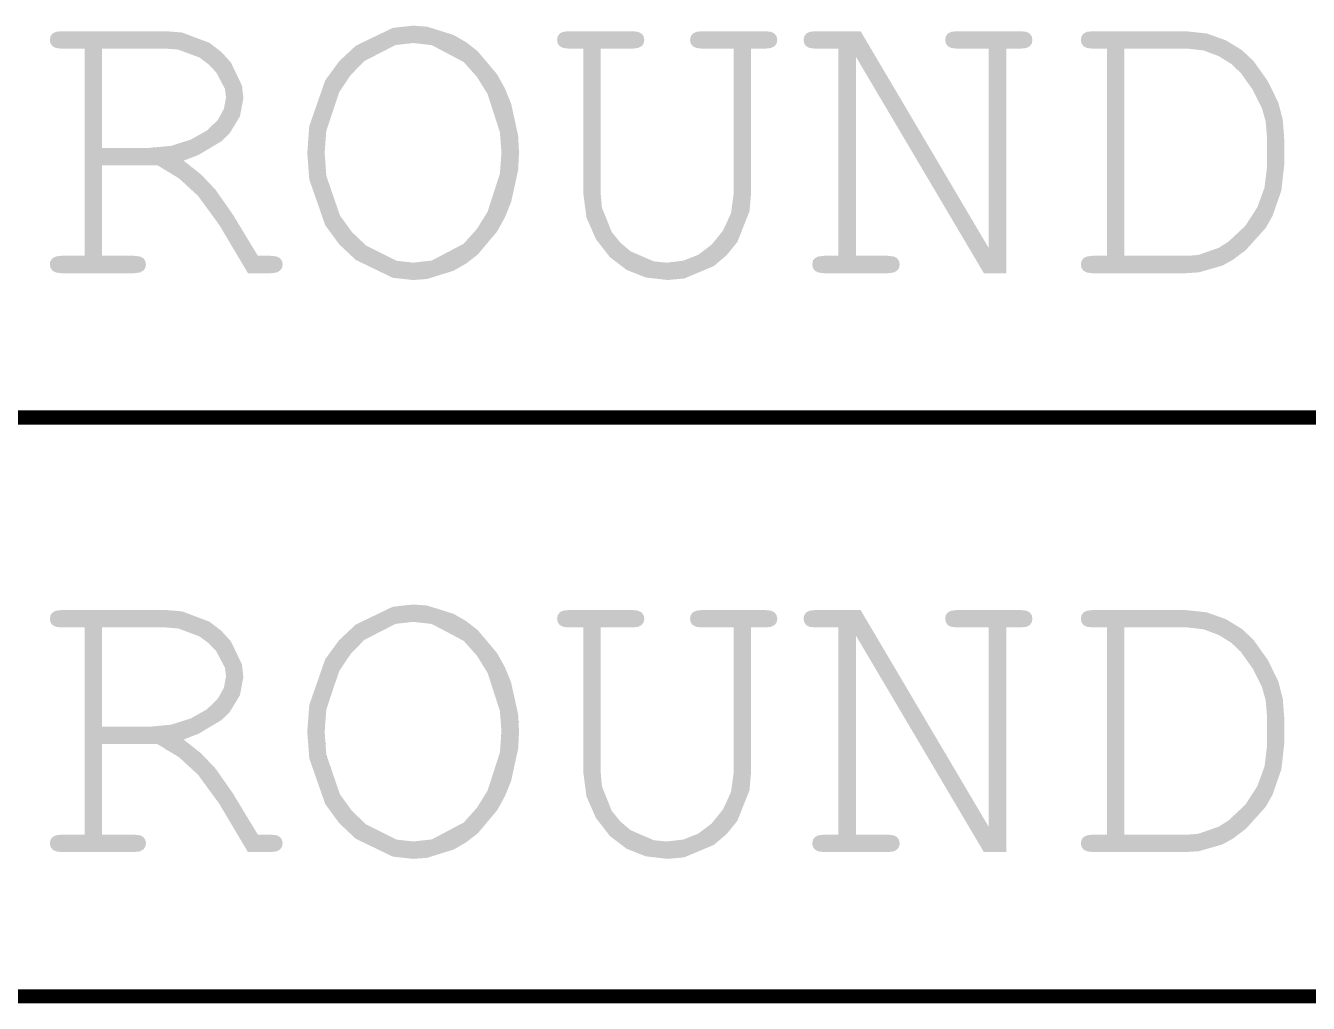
# Model space of a CAD drawing. Extents: x 0 to 8972, y -7 to 3200.
# Drawn here: x 5430.7 to 5788.5, y 2066 to 2338.7 of the extents above; entities that cross this region are included whole.
import ezdxf

# ---------------------------------------------------------------- set-up
doc = ezdxf.new("R2010")
doc.units = 0
doc.layers.add('DRILL_SYMBOLS', color=255, linetype='CONTINUOUS')

msp = doc.modelspace()

# ---------------------------------------------------------------- hatches: boundary and pattern name
at = {"layer": 'DRILL_SYMBOLS'}
for points in [[(5452.044331, 2299.737323), (5452.044331, 2274.477402), (5460.983346, 2274.477402), (5462.511614, 2274.311614), (5463.520866, 2273.814213), (5464.08315, 2273.042835), (5464.270591, 2272.055236), (5464.08315, 2271.103661), (5463.520866, 2270.325118), (5462.511614, 2269.806063), (5460.983346, 2269.633071), (5440.68315, 2269.633071), (5439.19811, 2269.806063), (5438.203307, 2270.325118), (5437.640984, 2271.103661), (5437.453583, 2272.055236), (5437.640984, 2273.042835), (5438.203307, 2273.814213), (5439.19811, 2274.311614), (5440.68315, 2274.477402), (5447.199961, 2274.477402), (5447.199961, 2332.26378), (5440.68315, 2332.26378), (5439.19811, 2332.429567), (5438.203307, 2332.927008), (5437.640984, 2333.698346), (5437.453583, 2334.685945), (5437.640984, 2335.673583), (5438.203307, 2336.444921), (5439.19811, 2336.942323), (5440.68315, 2337.10815), (5469.980039, 2337.10815), (5474.32878, 2336.749488), (5481.955748, 2333.880354), (5485.234016, 2331.369882), (5487.946339, 2328.408819), (5491.046142, 2321.935236), (5491.433622, 2318.422717), (5490.474843, 2313.38374), (5487.598504, 2308.64748), (5485.358346, 2306.450591), (5478.942441, 2302.629882), (5474.766732, 2301.006102), (5479.582244, 2297.199803), (5483.648071, 2292.932126), (5488.449173, 2286.069291), (5495.470591, 2274.477402), (5499.161535, 2274.477402), (5500.646575, 2274.311614), (5501.641417, 2273.814213), (5502.203701, 2273.042835), (5502.391142, 2272.055236), (5502.203701, 2271.103661), (5501.641417, 2270.325118), (5500.646575, 2269.806063), (5499.161535, 2269.633071), (5492.702402, 2269.633071), (5484.722165, 2283.070394), (5478.774843, 2291.202008), (5473.476339, 2296.075197), (5467.44248, 2299.737323), (5452.044331, 2304.581693), (5465.250984, 2304.581693), (5471.299252, 2305.158386), (5476.756378, 2306.888543), (5481.211457, 2309.397205), (5484.253583, 2312.309606), (5486.005354, 2315.452677), (5486.589291, 2318.653425), (5486.284685, 2321.046772), (5483.84811, 2325.660433), (5481.716063, 2327.880787), (5479.147913, 2329.798346), (5473.222205, 2331.989843), (5469.864685, 2332.26378), (5452.044331, 2332.26378), (5452.044331, 2304.581693), (5467.44248, 2299.737323)], [(5568.309094, 2303.197598), (5568.064016, 2298.441535), (5566.103189, 2289.459252), (5564.38748, 2285.233071), (5563.407047, 2303.197598), (5562.97815, 2308.95748), (5559.546693, 2319.568937), (5556.544213, 2324.420512), (5552.860472, 2328.533189), (5543.979134, 2333.233346), (5538.781535, 2333.820906), (5533.863268, 2333.260394), (5525.140551, 2328.776496), (5521.336063, 2324.853031), (5518.169567, 2320.136654), (5514.550709, 2309.308898), (5514.098346, 2303.197598), (5514.572323, 2296.758268), (5518.364213, 2285.728661), (5521.682087, 2281.138425), (5525.594685, 2277.391614), (5534.144449, 2273.109528), (5538.781535, 2272.574291), (5543.979134, 2273.16), (5552.860472, 2277.845748), (5556.544213, 2281.945827), (5559.546693, 2286.788386), (5562.97815, 2297.414252), (5563.407047, 2303.197598), (5564.38748, 2285.233071), (5562.241024, 2281.324055), (5556.83437, 2274.879331), (5553.574173, 2272.343583), (5550.065236, 2270.325512), (5542.668937, 2268.019094), (5538.781535, 2267.730827), (5533.102756, 2268.35252), (5522.794055, 2273.326181), (5518.164134, 2277.67815), (5514.265945, 2283.003701), (5509.810866, 2295.763425), (5509.253976, 2303.197598), (5509.810866, 2310.655157), (5514.265945, 2323.429291), (5518.164134, 2328.745827), (5522.794055, 2333.085591), (5533.102756, 2338.045276), (5538.781535, 2338.665236), (5542.667126, 2338.37689), (5550.049016, 2336.070079), (5553.545315, 2334.051575), (5556.794724, 2331.517638), (5562.201378, 2325.087323), (5564.358622, 2321.190945), (5566.086969, 2316.97374), (5568.062205, 2307.977047)], [(5633.015984, 2332.26378), (5633.015984, 2291.77874), (5632.590669, 2286.880276), (5629.188071, 2278.316142), (5626.210787, 2274.650433), (5622.631575, 2271.62311), (5614.413465, 2268.163268), (5609.774567, 2267.730827), (5603.675866, 2268.437047), (5598.298031, 2270.555787), (5593.655512, 2274.109764), (5589.762717, 2279.119921), (5587.124252, 2285.15378), (5586.244803, 2291.77874), (5586.244803, 2332.26378), (5582.150157, 2332.26378), (5580.665118, 2332.429567), (5579.670276, 2332.927008), (5579.107992, 2333.698346), (5578.920551, 2334.685945), (5579.122402, 2335.695197), (5579.727953, 2336.531417), (5580.679528, 2336.963976), (5582.150157, 2337.10815), (5600.02815, 2337.10815), (5601.513189, 2336.942323), (5602.507992, 2336.444921), (5603.070315, 2335.673583), (5603.257717, 2334.685945), (5603.070315, 2333.698346), (5602.507992, 2332.927008), (5601.513189, 2332.429567), (5600.02815, 2332.26378), (5591.089134, 2332.26378), (5591.089134, 2291.77874), (5591.431575, 2287.921969), (5594.170945, 2281.116811), (5596.567913, 2278.168346), (5599.433425, 2275.720945), (5605.921417, 2272.923898), (5609.543858, 2272.574291), (5614.121496, 2273.122165), (5618.281024, 2274.765787), (5621.986378, 2277.548386), (5625.201535, 2281.513268), (5627.429094, 2286.357638), (5628.171614, 2291.77874), (5628.171614, 2332.26378), (5619.232598, 2332.26378), (5617.747559, 2332.429567), (5616.752756, 2332.927008), (5616.190472, 2333.698346), (5616.003031, 2334.685945), (5616.190472, 2335.673583), (5616.752756, 2336.444921), (5617.747559, 2336.942323), (5619.232598, 2337.10815), (5637.11063, 2337.10815), (5638.59563, 2336.942323), (5639.590472, 2336.444921), (5640.152756, 2335.673583), (5640.340197, 2334.685945), (5640.152756, 2333.698346), (5639.590472, 2332.927008), (5638.59563, 2332.429567), (5637.11063, 2332.26378)], [(5704.182008, 2269.633071), (5697.953543, 2269.633071), (5662.255197, 2330.014606), (5662.255197, 2274.477402), (5671.194173, 2274.477402), (5672.72248, 2274.311614), (5673.731732, 2273.814213), (5674.294016, 2273.042835), (5674.481417, 2272.055236), (5674.294016, 2271.103661), (5673.731732, 2270.325118), (5672.72248, 2269.806063), (5671.194173, 2269.633071), (5653.373858, 2269.633071), (5651.845551, 2269.806063), (5650.836339, 2270.325118), (5650.274016, 2271.103661), (5650.086614, 2272.055236), (5650.274016, 2273.042835), (5650.836339, 2273.814213), (5651.845551, 2274.311614), (5653.373858, 2274.477402), (5657.410827, 2274.477402), (5657.410827, 2332.26378), (5650.893976, 2332.26378), (5649.408976, 2332.429567), (5648.414134, 2332.927008), (5647.85185, 2333.698346), (5647.664409, 2334.685945), (5647.85185, 2335.673583), (5648.414134, 2336.444921), (5649.408976, 2336.942323), (5650.893976, 2337.10815), (5663.581614, 2337.10815), (5699.337638, 2276.61126), (5699.337638, 2332.26378), (5690.398622, 2332.26378), (5688.913622, 2332.429567), (5687.91878, 2332.927008), (5687.356496, 2333.698346), (5687.169055, 2334.685945), (5687.349291, 2335.673583), (5687.889961, 2336.444921), (5688.877559, 2336.942323), (5690.398622, 2337.10815), (5708.276654, 2337.10815), (5709.761693, 2336.942323), (5710.756496, 2336.444921), (5711.31878, 2335.673583), (5711.50622, 2334.685945), (5711.31878, 2333.698346), (5710.756496, 2332.927008), (5709.761693, 2332.429567), (5708.276654, 2332.26378), (5704.182008, 2332.26378)], [(5732.325472, 2274.477402), (5754.759488, 2274.477402), (5757.767402, 2274.726142), (5763.49122, 2276.715787), (5766.207165, 2278.456732), (5770.878543, 2282.83252), (5774.223465, 2288.00126), (5776.234724, 2293.530472), (5776.905157, 2298.987598), (5776.905157, 2307.753583), (5776.544724, 2312.006811), (5775.463386, 2315.769882), (5772.954685, 2320.772835), (5769.580945, 2325.51626), (5767.014567, 2327.945669), (5763.467795, 2330.15878), (5759.272244, 2331.73752), (5754.759488, 2332.26378), (5737.169843, 2332.26378), (5737.169843, 2274.477402), (5732.325472, 2274.477402), (5732.325472, 2332.26378), (5728.230827, 2332.26378), (5726.745787, 2332.429567), (5725.750984, 2332.927008), (5725.188661, 2333.698346), (5725.00126, 2334.685945), (5725.188661, 2335.673583), (5725.750984, 2336.444921), (5726.745787, 2336.942323), (5728.230827, 2337.10815), (5754.29811, 2337.10815), (5760.144528, 2336.47374), (5765.457441, 2334.57063), (5769.905354, 2331.860079), (5773.156535, 2328.803504), (5777.164685, 2323.166181), (5780.077047, 2317.211654), (5781.331417, 2312.367283), (5781.749528, 2306.715512), (5781.749528, 2300.025669), (5780.927717, 2292.701457), (5778.462283, 2285.607913), (5776.544724, 2282.230551), (5771.065984, 2276.14626), (5767.504764, 2273.439331), (5764.538346, 2271.774094), (5757.935, 2269.870945), (5754.29811, 2269.633071), (5728.230827, 2269.633071), (5726.745787, 2269.806063), (5725.750984, 2270.325118), (5725.188661, 2271.103661), (5725.00126, 2272.055236), (5725.188661, 2273.042835), (5725.750984, 2273.814213), (5726.745787, 2274.311614), (5728.230827, 2274.477402)], [(5452.044331, 2138.32), (5452.044331, 2113.060079), (5460.983346, 2113.060079), (5462.511614, 2112.894291), (5463.520866, 2112.39689), (5464.08315, 2111.625512), (5464.270591, 2110.637913), (5464.08315, 2109.686339), (5463.520866, 2108.907795), (5462.511614, 2108.38874), (5460.983346, 2108.215748), (5440.68315, 2108.215748), (5439.19811, 2108.38874), (5438.203307, 2108.907795), (5437.640984, 2109.686339), (5437.453583, 2110.637913), (5437.640984, 2111.625512), (5438.203307, 2112.39689), (5439.19811, 2112.894291), (5440.68315, 2113.060079), (5447.199961, 2113.060079), (5447.199961, 2170.846457), (5440.68315, 2170.846457), (5439.19811, 2171.012244), (5438.203307, 2171.509685), (5437.640984, 2172.281024), (5437.453583, 2173.268622), (5437.640984, 2174.25626), (5438.203307, 2175.027598), (5439.19811, 2175.525), (5440.68315, 2175.690827), (5469.980039, 2175.690827), (5474.32878, 2175.332165), (5481.955748, 2172.463031), (5485.234016, 2169.952559), (5487.946339, 2166.991496), (5491.046142, 2160.517913), (5491.433622, 2157.005394), (5490.474843, 2151.966417), (5487.598504, 2147.230157), (5485.358346, 2145.033268), (5478.942441, 2141.212559), (5474.766732, 2139.58878), (5479.582244, 2135.78248), (5483.648071, 2131.514803), (5488.449173, 2124.651969), (5495.470591, 2113.060079), (5499.161535, 2113.060079), (5500.646575, 2112.894291), (5501.641417, 2112.39689), (5502.203701, 2111.625512), (5502.391142, 2110.637913), (5502.203701, 2109.686339), (5501.641417, 2108.907795), (5500.646575, 2108.38874), (5499.161535, 2108.215748), (5492.702402, 2108.215748), (5484.722165, 2121.653071), (5478.774843, 2129.784685), (5473.476339, 2134.657874), (5467.44248, 2138.32), (5452.044331, 2143.16437), (5465.250984, 2143.16437), (5471.299252, 2143.741063), (5476.756378, 2145.47122), (5481.211457, 2147.979882), (5484.253583, 2150.892283), (5486.005354, 2154.035354), (5486.589291, 2157.236102), (5486.284685, 2159.629449), (5483.84811, 2164.24311), (5481.716063, 2166.463465), (5479.147913, 2168.381024), (5473.222205, 2170.57252), (5469.864685, 2170.846457), (5452.044331, 2170.846457), (5452.044331, 2143.16437), (5467.44248, 2138.32)], [(5568.309094, 2141.780276), (5568.064016, 2137.024213), (5566.103189, 2128.041929), (5564.38748, 2123.815748), (5563.407047, 2141.780276), (5562.97815, 2147.540157), (5559.546693, 2158.151614), (5556.544213, 2163.003189), (5552.860472, 2167.115866), (5543.979134, 2171.816024), (5538.781535, 2172.403583), (5533.863268, 2171.843071), (5525.140551, 2167.359173), (5521.336063, 2163.435709), (5518.169567, 2158.719331), (5514.550709, 2147.891575), (5514.098346, 2141.780276), (5514.572323, 2135.340945), (5518.364213, 2124.311339), (5521.682087, 2119.721102), (5525.594685, 2115.974291), (5534.144449, 2111.692205), (5538.781535, 2111.156969), (5543.979134, 2111.742677), (5552.860472, 2116.428425), (5556.544213, 2120.528504), (5559.546693, 2125.371063), (5562.97815, 2135.996929), (5563.407047, 2141.780276), (5564.38748, 2123.815748), (5562.241024, 2119.906732), (5556.83437, 2113.462008), (5553.574173, 2110.92626), (5550.065236, 2108.908189), (5542.668937, 2106.601772), (5538.781535, 2106.313504), (5533.102756, 2106.935197), (5522.794055, 2111.908858), (5518.164134, 2116.260827), (5514.265945, 2121.586378), (5509.810866, 2134.346102), (5509.253976, 2141.780276), (5509.810866, 2149.237835), (5514.265945, 2162.011969), (5518.164134, 2167.328504), (5522.794055, 2171.668268), (5533.102756, 2176.627953), (5538.781535, 2177.247913), (5542.667126, 2176.959567), (5550.049016, 2174.652756), (5553.545315, 2172.634252), (5556.794724, 2170.100315), (5562.201378, 2163.67), (5564.358622, 2159.773622), (5566.086969, 2155.556417), (5568.062205, 2146.559724)], [(5633.015984, 2170.846457), (5633.015984, 2130.361417), (5632.590669, 2125.462953), (5629.188071, 2116.898819), (5626.210787, 2113.23311), (5622.631575, 2110.205787), (5614.413465, 2106.745945), (5609.774567, 2106.313504), (5603.675866, 2107.019724), (5598.298031, 2109.138465), (5593.655512, 2112.692441), (5589.762717, 2117.702598), (5587.124252, 2123.736457), (5586.244803, 2130.361417), (5586.244803, 2170.846457), (5582.150157, 2170.846457), (5580.665118, 2171.012244), (5579.670276, 2171.509685), (5579.107992, 2172.281024), (5578.920551, 2173.268622), (5579.122402, 2174.277874), (5579.727953, 2175.114094), (5580.679528, 2175.546654), (5582.150157, 2175.690827), (5600.02815, 2175.690827), (5601.513189, 2175.525), (5602.507992, 2175.027598), (5603.070315, 2174.25626), (5603.257717, 2173.268622), (5603.070315, 2172.281024), (5602.507992, 2171.509685), (5601.513189, 2171.012244), (5600.02815, 2170.846457), (5591.089134, 2170.846457), (5591.089134, 2130.361417), (5591.431575, 2126.504646), (5594.170945, 2119.699488), (5596.567913, 2116.751024), (5599.433425, 2114.303622), (5605.921417, 2111.506575), (5609.543858, 2111.156969), (5614.121496, 2111.704843), (5618.281024, 2113.348465), (5621.986378, 2116.131063), (5625.201535, 2120.095945), (5627.429094, 2124.940315), (5628.171614, 2130.361417), (5628.171614, 2170.846457), (5619.232598, 2170.846457), (5617.747559, 2171.012244), (5616.752756, 2171.509685), (5616.190472, 2172.281024), (5616.003031, 2173.268622), (5616.190472, 2174.25626), (5616.752756, 2175.027598), (5617.747559, 2175.525), (5619.232598, 2175.690827), (5637.11063, 2175.690827), (5638.59563, 2175.525), (5639.590472, 2175.027598), (5640.152756, 2174.25626), (5640.340197, 2173.268622), (5640.152756, 2172.281024), (5639.590472, 2171.509685), (5638.59563, 2171.012244), (5637.11063, 2170.846457)], [(5704.182008, 2108.215748), (5697.953543, 2108.215748), (5662.255197, 2168.597283), (5662.255197, 2113.060079), (5671.194173, 2113.060079), (5672.72248, 2112.894291), (5673.731732, 2112.39689), (5674.294016, 2111.625512), (5674.481417, 2110.637913), (5674.294016, 2109.686339), (5673.731732, 2108.907795), (5672.72248, 2108.38874), (5671.194173, 2108.215748), (5653.373858, 2108.215748), (5651.845551, 2108.38874), (5650.836339, 2108.907795), (5650.274016, 2109.686339), (5650.086614, 2110.637913), (5650.274016, 2111.625512), (5650.836339, 2112.39689), (5651.845551, 2112.894291), (5653.373858, 2113.060079), (5657.410827, 2113.060079), (5657.410827, 2170.846457), (5650.893976, 2170.846457), (5649.408976, 2171.012244), (5648.414134, 2171.509685), (5647.85185, 2172.281024), (5647.664409, 2173.268622), (5647.85185, 2174.25626), (5648.414134, 2175.027598), (5649.408976, 2175.525), (5650.893976, 2175.690827), (5663.581614, 2175.690827), (5699.337638, 2115.193937), (5699.337638, 2170.846457), (5690.398622, 2170.846457), (5688.913622, 2171.012244), (5687.91878, 2171.509685), (5687.356496, 2172.281024), (5687.169055, 2173.268622), (5687.349291, 2174.25626), (5687.889961, 2175.027598), (5688.877559, 2175.525), (5690.398622, 2175.690827), (5708.276654, 2175.690827), (5709.761693, 2175.525), (5710.756496, 2175.027598), (5711.31878, 2174.25626), (5711.50622, 2173.268622), (5711.31878, 2172.281024), (5710.756496, 2171.509685), (5709.761693, 2171.012244), (5708.276654, 2170.846457), (5704.182008, 2170.846457)], [(5732.325472, 2113.060079), (5754.759488, 2113.060079), (5757.767402, 2113.308819), (5763.49122, 2115.298465), (5766.207165, 2117.039409), (5770.878543, 2121.415197), (5774.223465, 2126.583937), (5776.234724, 2132.11315), (5776.905157, 2137.570276), (5776.905157, 2146.33626), (5776.544724, 2150.589488), (5775.463386, 2154.352559), (5772.954685, 2159.355512), (5769.580945, 2164.098937), (5767.014567, 2166.528346), (5763.467795, 2168.741457), (5759.272244, 2170.320197), (5754.759488, 2170.846457), (5737.169843, 2170.846457), (5737.169843, 2113.060079), (5732.325472, 2113.060079), (5732.325472, 2170.846457), (5728.230827, 2170.846457), (5726.745787, 2171.012244), (5725.750984, 2171.509685), (5725.188661, 2172.281024), (5725.00126, 2173.268622), (5725.188661, 2174.25626), (5725.750984, 2175.027598), (5726.745787, 2175.525), (5728.230827, 2175.690827), (5754.29811, 2175.690827), (5760.144528, 2175.056417), (5765.457441, 2173.153307), (5769.905354, 2170.442756), (5773.156535, 2167.386181), (5777.164685, 2161.748858), (5780.077047, 2155.794331), (5781.331417, 2150.949961), (5781.749528, 2145.298189), (5781.749528, 2138.608346), (5780.927717, 2131.284134), (5778.462283, 2124.190591), (5776.544724, 2120.813228), (5771.065984, 2114.728937), (5767.504764, 2112.022008), (5764.538346, 2110.356772), (5757.935, 2108.453622), (5754.29811, 2108.215748), (5728.230827, 2108.215748), (5726.745787, 2108.38874), (5725.750984, 2108.907795), (5725.188661, 2109.686339), (5725.00126, 2110.637913), (5725.188661, 2111.625512), (5725.750984, 2112.39689), (5726.745787, 2112.894291), (5728.230827, 2113.060079)]]:
    msp.add_hatch(color=7, dxfattribs=at).paths.add_polyline_path(points)

# ---------------------------------------------------------------- linework, layer by layer
at = {"layer": 'DRILL_SYMBOLS', "color": 7}
for points, const_width in [([(5452.044331, 2299.737323), (5452.044331, 2274.477402), (5460.983346, 2274.477402), (5462.511614, 2274.311614), (5463.520866, 2273.814213), (5464.08315, 2273.042835), (5464.270591, 2272.055236), (5464.08315, 2271.103661), (5463.520866, 2270.325118), (5462.511614, 2269.806063), (5460.983346, 2269.633071), (5440.68315, 2269.633071), (5439.19811, 2269.806063), (5438.203307, 2270.325118), (5437.640984, 2271.103661), (5437.453583, 2272.055236), (5437.640984, 2273.042835), (5438.203307, 2273.814213), (5439.19811, 2274.311614), (5440.68315, 2274.477402), (5447.199961, 2274.477402), (5447.199961, 2332.26378), (5440.68315, 2332.26378), (5439.19811, 2332.429567), (5438.203307, 2332.927008), (5437.640984, 2333.698346), (5437.453583, 2334.685945), (5437.640984, 2335.673583), (5438.203307, 2336.444921), (5439.19811, 2336.942323), (5440.68315, 2337.10815), (5469.980039, 2337.10815), (5474.32878, 2336.749488), (5481.955748, 2333.880354), (5485.234016, 2331.369882), (5487.946339, 2328.408819), (5491.046142, 2321.935236), (5491.433622, 2318.422717), (5490.474843, 2313.38374), (5487.598504, 2308.64748), (5485.358346, 2306.450591), (5478.942441, 2302.629882), (5474.766732, 2301.006102), (5479.582244, 2297.199803), (5483.648071, 2292.932126), (5488.449173, 2286.069291), (5495.470591, 2274.477402), (5499.161535, 2274.477402), (5500.646575, 2274.311614), (5501.641417, 2273.814213), (5502.203701, 2273.042835), (5502.391142, 2272.055236), (5502.203701, 2271.103661), (5501.641417, 2270.325118), (5500.646575, 2269.806063), (5499.161535, 2269.633071), (5492.702402, 2269.633071), (5484.722165, 2283.070394), (5478.774843, 2291.202008), (5473.476339, 2296.075197), (5467.44248, 2299.737323), (5452.044331, 2304.581693), (5465.250984, 2304.581693), (5471.299252, 2305.158386), (5476.756378, 2306.888543), (5481.211457, 2309.397205), (5484.253583, 2312.309606), (5486.005354, 2315.452677), (5486.589291, 2318.653425), (5486.284685, 2321.046772), (5483.84811, 2325.660433), (5481.716063, 2327.880787), (5479.147913, 2329.798346), (5473.222205, 2331.989843), (5469.864685, 2332.26378), (5452.044331, 2332.26378), (5452.044331, 2304.581693), (5467.44248, 2299.737323), (5452.044331, 2299.737323)], 0.000039), ([(5568.309094, 2303.197598), (5568.064016, 2298.441535), (5566.103189, 2289.459252), (5564.38748, 2285.233071), (5563.407047, 2303.197598), (5562.97815, 2308.95748), (5559.546693, 2319.568937), (5556.544213, 2324.420512), (5552.860472, 2328.533189), (5543.979134, 2333.233346), (5538.781535, 2333.820906), (5533.863268, 2333.260394), (5525.140551, 2328.776496), (5521.336063, 2324.853031), (5518.169567, 2320.136654), (5514.550709, 2309.308898), (5514.098346, 2303.197598), (5514.572323, 2296.758268), (5518.364213, 2285.728661), (5521.682087, 2281.138425), (5525.594685, 2277.391614), (5534.144449, 2273.109528), (5538.781535, 2272.574291), (5543.979134, 2273.16), (5552.860472, 2277.845748), (5556.544213, 2281.945827), (5559.546693, 2286.788386), (5562.97815, 2297.414252), (5563.407047, 2303.197598), (5564.38748, 2285.233071), (5562.241024, 2281.324055), (5556.83437, 2274.879331), (5553.574173, 2272.343583), (5550.065236, 2270.325512), (5542.668937, 2268.019094), (5538.781535, 2267.730827), (5533.102756, 2268.35252), (5522.794055, 2273.326181), (5518.164134, 2277.67815), (5514.265945, 2283.003701), (5509.810866, 2295.763425), (5509.253976, 2303.197598), (5509.810866, 2310.655157), (5514.265945, 2323.429291), (5518.164134, 2328.745827), (5522.794055, 2333.085591), (5533.102756, 2338.045276), (5538.781535, 2338.665236), (5542.667126, 2338.37689), (5550.049016, 2336.070079), (5553.545315, 2334.051575), (5556.794724, 2331.517638), (5562.201378, 2325.087323), (5564.358622, 2321.190945), (5566.086969, 2316.97374), (5568.062205, 2307.977047), (5568.309094, 2303.197598)], 0.000039), ([(5633.015984, 2332.26378), (5633.015984, 2291.77874), (5632.590669, 2286.880276), (5629.188071, 2278.316142), (5626.210787, 2274.650433), (5622.631575, 2271.62311), (5614.413465, 2268.163268), (5609.774567, 2267.730827), (5603.675866, 2268.437047), (5598.298031, 2270.555787), (5593.655512, 2274.109764), (5589.762717, 2279.119921), (5587.124252, 2285.15378), (5586.244803, 2291.77874), (5586.244803, 2332.26378), (5582.150157, 2332.26378), (5580.665118, 2332.429567), (5579.670276, 2332.927008), (5579.107992, 2333.698346), (5578.920551, 2334.685945), (5579.122402, 2335.695197), (5579.727953, 2336.531417), (5580.679528, 2336.963976), (5582.150157, 2337.10815), (5600.02815, 2337.10815), (5601.513189, 2336.942323), (5602.507992, 2336.444921), (5603.070315, 2335.673583), (5603.257717, 2334.685945), (5603.070315, 2333.698346), (5602.507992, 2332.927008), (5601.513189, 2332.429567), (5600.02815, 2332.26378), (5591.089134, 2332.26378), (5591.089134, 2291.77874), (5591.431575, 2287.921969), (5594.170945, 2281.116811), (5596.567913, 2278.168346), (5599.433425, 2275.720945), (5605.921417, 2272.923898), (5609.543858, 2272.574291), (5614.121496, 2273.122165), (5618.281024, 2274.765787), (5621.986378, 2277.548386), (5625.201535, 2281.513268), (5627.429094, 2286.357638), (5628.171614, 2291.77874), (5628.171614, 2332.26378), (5619.232598, 2332.26378), (5617.747559, 2332.429567), (5616.752756, 2332.927008), (5616.190472, 2333.698346), (5616.003031, 2334.685945), (5616.190472, 2335.673583), (5616.752756, 2336.444921), (5617.747559, 2336.942323), (5619.232598, 2337.10815), (5637.11063, 2337.10815), (5638.59563, 2336.942323), (5639.590472, 2336.444921), (5640.152756, 2335.673583), (5640.340197, 2334.685945), (5640.152756, 2333.698346), (5639.590472, 2332.927008), (5638.59563, 2332.429567), (5637.11063, 2332.26378), (5633.015984, 2332.26378)], 0.000039), ([(5704.182008, 2269.633071), (5697.953543, 2269.633071), (5662.255197, 2330.014606), (5662.255197, 2274.477402), (5671.194173, 2274.477402), (5672.72248, 2274.311614), (5673.731732, 2273.814213), (5674.294016, 2273.042835), (5674.481417, 2272.055236), (5674.294016, 2271.103661), (5673.731732, 2270.325118), (5672.72248, 2269.806063), (5671.194173, 2269.633071), (5653.373858, 2269.633071), (5651.845551, 2269.806063), (5650.836339, 2270.325118), (5650.274016, 2271.103661), (5650.086614, 2272.055236), (5650.274016, 2273.042835), (5650.836339, 2273.814213), (5651.845551, 2274.311614), (5653.373858, 2274.477402), (5657.410827, 2274.477402), (5657.410827, 2332.26378), (5650.893976, 2332.26378), (5649.408976, 2332.429567), (5648.414134, 2332.927008), (5647.85185, 2333.698346), (5647.664409, 2334.685945), (5647.85185, 2335.673583), (5648.414134, 2336.444921), (5649.408976, 2336.942323), (5650.893976, 2337.10815), (5663.581614, 2337.10815), (5699.337638, 2276.61126), (5699.337638, 2332.26378), (5690.398622, 2332.26378), (5688.913622, 2332.429567), (5687.91878, 2332.927008), (5687.356496, 2333.698346), (5687.169055, 2334.685945), (5687.349291, 2335.673583), (5687.889961, 2336.444921), (5688.877559, 2336.942323), (5690.398622, 2337.10815), (5708.276654, 2337.10815), (5709.761693, 2336.942323), (5710.756496, 2336.444921), (5711.31878, 2335.673583), (5711.50622, 2334.685945), (5711.31878, 2333.698346), (5710.756496, 2332.927008), (5709.761693, 2332.429567), (5708.276654, 2332.26378), (5704.182008, 2332.26378), (5704.182008, 2269.633071)], 0.000039), ([(5732.325472, 2274.477402), (5754.759488, 2274.477402), (5757.767402, 2274.726142), (5763.49122, 2276.715787), (5766.207165, 2278.456732), (5770.878543, 2282.83252), (5774.223465, 2288.00126), (5776.234724, 2293.530472), (5776.905157, 2298.987598), (5776.905157, 2307.753583), (5776.544724, 2312.006811), (5775.463386, 2315.769882), (5772.954685, 2320.772835), (5769.580945, 2325.51626), (5767.014567, 2327.945669), (5763.467795, 2330.15878), (5759.272244, 2331.73752), (5754.759488, 2332.26378), (5737.169843, 2332.26378), (5737.169843, 2274.477402), (5732.325472, 2274.477402), (5732.325472, 2332.26378), (5728.230827, 2332.26378), (5726.745787, 2332.429567), (5725.750984, 2332.927008), (5725.188661, 2333.698346), (5725.00126, 2334.685945), (5725.188661, 2335.673583), (5725.750984, 2336.444921), (5726.745787, 2336.942323), (5728.230827, 2337.10815), (5754.29811, 2337.10815), (5760.144528, 2336.47374), (5765.457441, 2334.57063), (5769.905354, 2331.860079), (5773.156535, 2328.803504), (5777.164685, 2323.166181), (5780.077047, 2317.211654), (5781.331417, 2312.367283), (5781.749528, 2306.715512), (5781.749528, 2300.025669), (5780.927717, 2292.701457), (5778.462283, 2285.607913), (5776.544724, 2282.230551), (5771.065984, 2276.14626), (5767.504764, 2273.439331), (5764.538346, 2271.774094), (5757.935, 2269.870945), (5754.29811, 2269.633071), (5728.230827, 2269.633071), (5726.745787, 2269.806063), (5725.750984, 2270.325118), (5725.188661, 2271.103661), (5725.00126, 2272.055236), (5725.188661, 2273.042835), (5725.750984, 2273.814213), (5726.745787, 2274.311614), (5728.230827, 2274.477402), (5732.325472, 2274.477402)], 0.000039), ([(2804.212598, 2229.409449), (8969.797402, 2229.409449)], 3.937008), ([(5452.044331, 2138.32), (5452.044331, 2113.060079), (5460.983346, 2113.060079), (5462.511614, 2112.894291), (5463.520866, 2112.39689), (5464.08315, 2111.625512), (5464.270591, 2110.637913), (5464.08315, 2109.686339), (5463.520866, 2108.907795), (5462.511614, 2108.38874), (5460.983346, 2108.215748), (5440.68315, 2108.215748), (5439.19811, 2108.38874), (5438.203307, 2108.907795), (5437.640984, 2109.686339), (5437.453583, 2110.637913), (5437.640984, 2111.625512), (5438.203307, 2112.39689), (5439.19811, 2112.894291), (5440.68315, 2113.060079), (5447.199961, 2113.060079), (5447.199961, 2170.846457), (5440.68315, 2170.846457), (5439.19811, 2171.012244), (5438.203307, 2171.509685), (5437.640984, 2172.281024), (5437.453583, 2173.268622), (5437.640984, 2174.25626), (5438.203307, 2175.027598), (5439.19811, 2175.525), (5440.68315, 2175.690827), (5469.980039, 2175.690827), (5474.32878, 2175.332165), (5481.955748, 2172.463031), (5485.234016, 2169.952559), (5487.946339, 2166.991496), (5491.046142, 2160.517913), (5491.433622, 2157.005394), (5490.474843, 2151.966417), (5487.598504, 2147.230157), (5485.358346, 2145.033268), (5478.942441, 2141.212559), (5474.766732, 2139.58878), (5479.582244, 2135.78248), (5483.648071, 2131.514803), (5488.449173, 2124.651969), (5495.470591, 2113.060079), (5499.161535, 2113.060079), (5500.646575, 2112.894291), (5501.641417, 2112.39689), (5502.203701, 2111.625512), (5502.391142, 2110.637913), (5502.203701, 2109.686339), (5501.641417, 2108.907795), (5500.646575, 2108.38874), (5499.161535, 2108.215748), (5492.702402, 2108.215748), (5484.722165, 2121.653071), (5478.774843, 2129.784685), (5473.476339, 2134.657874), (5467.44248, 2138.32), (5452.044331, 2143.16437), (5465.250984, 2143.16437), (5471.299252, 2143.741063), (5476.756378, 2145.47122), (5481.211457, 2147.979882), (5484.253583, 2150.892283), (5486.005354, 2154.035354), (5486.589291, 2157.236102), (5486.284685, 2159.629449), (5483.84811, 2164.24311), (5481.716063, 2166.463465), (5479.147913, 2168.381024), (5473.222205, 2170.57252), (5469.864685, 2170.846457), (5452.044331, 2170.846457), (5452.044331, 2143.16437), (5467.44248, 2138.32), (5452.044331, 2138.32)], 0.000039), ([(5568.309094, 2141.780276), (5568.064016, 2137.024213), (5566.103189, 2128.041929), (5564.38748, 2123.815748), (5563.407047, 2141.780276), (5562.97815, 2147.540157), (5559.546693, 2158.151614), (5556.544213, 2163.003189), (5552.860472, 2167.115866), (5543.979134, 2171.816024), (5538.781535, 2172.403583), (5533.863268, 2171.843071), (5525.140551, 2167.359173), (5521.336063, 2163.435709), (5518.169567, 2158.719331), (5514.550709, 2147.891575), (5514.098346, 2141.780276), (5514.572323, 2135.340945), (5518.364213, 2124.311339), (5521.682087, 2119.721102), (5525.594685, 2115.974291), (5534.144449, 2111.692205), (5538.781535, 2111.156969), (5543.979134, 2111.742677), (5552.860472, 2116.428425), (5556.544213, 2120.528504), (5559.546693, 2125.371063), (5562.97815, 2135.996929), (5563.407047, 2141.780276), (5564.38748, 2123.815748), (5562.241024, 2119.906732), (5556.83437, 2113.462008), (5553.574173, 2110.92626), (5550.065236, 2108.908189), (5542.668937, 2106.601772), (5538.781535, 2106.313504), (5533.102756, 2106.935197), (5522.794055, 2111.908858), (5518.164134, 2116.260827), (5514.265945, 2121.586378), (5509.810866, 2134.346102), (5509.253976, 2141.780276), (5509.810866, 2149.237835), (5514.265945, 2162.011969), (5518.164134, 2167.328504), (5522.794055, 2171.668268), (5533.102756, 2176.627953), (5538.781535, 2177.247913), (5542.667126, 2176.959567), (5550.049016, 2174.652756), (5553.545315, 2172.634252), (5556.794724, 2170.100315), (5562.201378, 2163.67), (5564.358622, 2159.773622), (5566.086969, 2155.556417), (5568.062205, 2146.559724), (5568.309094, 2141.780276)], 0.000039), ([(5633.015984, 2170.846457), (5633.015984, 2130.361417), (5632.590669, 2125.462953), (5629.188071, 2116.898819), (5626.210787, 2113.23311), (5622.631575, 2110.205787), (5614.413465, 2106.745945), (5609.774567, 2106.313504), (5603.675866, 2107.019724), (5598.298031, 2109.138465), (5593.655512, 2112.692441), (5589.762717, 2117.702598), (5587.124252, 2123.736457), (5586.244803, 2130.361417), (5586.244803, 2170.846457), (5582.150157, 2170.846457), (5580.665118, 2171.012244), (5579.670276, 2171.509685), (5579.107992, 2172.281024), (5578.920551, 2173.268622), (5579.122402, 2174.277874), (5579.727953, 2175.114094), (5580.679528, 2175.546654), (5582.150157, 2175.690827), (5600.02815, 2175.690827), (5601.513189, 2175.525), (5602.507992, 2175.027598), (5603.070315, 2174.25626), (5603.257717, 2173.268622), (5603.070315, 2172.281024), (5602.507992, 2171.509685), (5601.513189, 2171.012244), (5600.02815, 2170.846457), (5591.089134, 2170.846457), (5591.089134, 2130.361417), (5591.431575, 2126.504646), (5594.170945, 2119.699488), (5596.567913, 2116.751024), (5599.433425, 2114.303622), (5605.921417, 2111.506575), (5609.543858, 2111.156969), (5614.121496, 2111.704843), (5618.281024, 2113.348465), (5621.986378, 2116.131063), (5625.201535, 2120.095945), (5627.429094, 2124.940315), (5628.171614, 2130.361417), (5628.171614, 2170.846457), (5619.232598, 2170.846457), (5617.747559, 2171.012244), (5616.752756, 2171.509685), (5616.190472, 2172.281024), (5616.003031, 2173.268622), (5616.190472, 2174.25626), (5616.752756, 2175.027598), (5617.747559, 2175.525), (5619.232598, 2175.690827), (5637.11063, 2175.690827), (5638.59563, 2175.525), (5639.590472, 2175.027598), (5640.152756, 2174.25626), (5640.340197, 2173.268622), (5640.152756, 2172.281024), (5639.590472, 2171.509685), (5638.59563, 2171.012244), (5637.11063, 2170.846457), (5633.015984, 2170.846457)], 0.000039), ([(5704.182008, 2108.215748), (5697.953543, 2108.215748), (5662.255197, 2168.597283), (5662.255197, 2113.060079), (5671.194173, 2113.060079), (5672.72248, 2112.894291), (5673.731732, 2112.39689), (5674.294016, 2111.625512), (5674.481417, 2110.637913), (5674.294016, 2109.686339), (5673.731732, 2108.907795), (5672.72248, 2108.38874), (5671.194173, 2108.215748), (5653.373858, 2108.215748), (5651.845551, 2108.38874), (5650.836339, 2108.907795), (5650.274016, 2109.686339), (5650.086614, 2110.637913), (5650.274016, 2111.625512), (5650.836339, 2112.39689), (5651.845551, 2112.894291), (5653.373858, 2113.060079), (5657.410827, 2113.060079), (5657.410827, 2170.846457), (5650.893976, 2170.846457), (5649.408976, 2171.012244), (5648.414134, 2171.509685), (5647.85185, 2172.281024), (5647.664409, 2173.268622), (5647.85185, 2174.25626), (5648.414134, 2175.027598), (5649.408976, 2175.525), (5650.893976, 2175.690827), (5663.581614, 2175.690827), (5699.337638, 2115.193937), (5699.337638, 2170.846457), (5690.398622, 2170.846457), (5688.913622, 2171.012244), (5687.91878, 2171.509685), (5687.356496, 2172.281024), (5687.169055, 2173.268622), (5687.349291, 2174.25626), (5687.889961, 2175.027598), (5688.877559, 2175.525), (5690.398622, 2175.690827), (5708.276654, 2175.690827), (5709.761693, 2175.525), (5710.756496, 2175.027598), (5711.31878, 2174.25626), (5711.50622, 2173.268622), (5711.31878, 2172.281024), (5710.756496, 2171.509685), (5709.761693, 2171.012244), (5708.276654, 2170.846457), (5704.182008, 2170.846457), (5704.182008, 2108.215748)], 0.000039), ([(5732.325472, 2113.060079), (5754.759488, 2113.060079), (5757.767402, 2113.308819), (5763.49122, 2115.298465), (5766.207165, 2117.039409), (5770.878543, 2121.415197), (5774.223465, 2126.583937), (5776.234724, 2132.11315), (5776.905157, 2137.570276), (5776.905157, 2146.33626), (5776.544724, 2150.589488), (5775.463386, 2154.352559), (5772.954685, 2159.355512), (5769.580945, 2164.098937), (5767.014567, 2166.528346), (5763.467795, 2168.741457), (5759.272244, 2170.320197), (5754.759488, 2170.846457), (5737.169843, 2170.846457), (5737.169843, 2113.060079), (5732.325472, 2113.060079), (5732.325472, 2170.846457), (5728.230827, 2170.846457), (5726.745787, 2171.012244), (5725.750984, 2171.509685), (5725.188661, 2172.281024), (5725.00126, 2173.268622), (5725.188661, 2174.25626), (5725.750984, 2175.027598), (5726.745787, 2175.525), (5728.230827, 2175.690827), (5754.29811, 2175.690827), (5760.144528, 2175.056417), (5765.457441, 2173.153307), (5769.905354, 2170.442756), (5773.156535, 2167.386181), (5777.164685, 2161.748858), (5780.077047, 2155.794331), (5781.331417, 2150.949961), (5781.749528, 2145.298189), (5781.749528, 2138.608346), (5780.927717, 2131.284134), (5778.462283, 2124.190591), (5776.544724, 2120.813228), (5771.065984, 2114.728937), (5767.504764, 2112.022008), (5764.538346, 2110.356772), (5757.935, 2108.453622), (5754.29811, 2108.215748), (5728.230827, 2108.215748), (5726.745787, 2108.38874), (5725.750984, 2108.907795), (5725.188661, 2109.686339), (5725.00126, 2110.637913), (5725.188661, 2111.625512), (5725.750984, 2112.39689), (5726.745787, 2112.894291), (5728.230827, 2113.060079), (5732.325472, 2113.060079)], 0.000039), ([(2804.212598, 2067.992126), (8969.797402, 2067.992126)], 3.937008)]:
    msp.add_lwpolyline(points, dxfattribs=dict(at, const_width=const_width))

doc.saveas('drawing.dxf')
